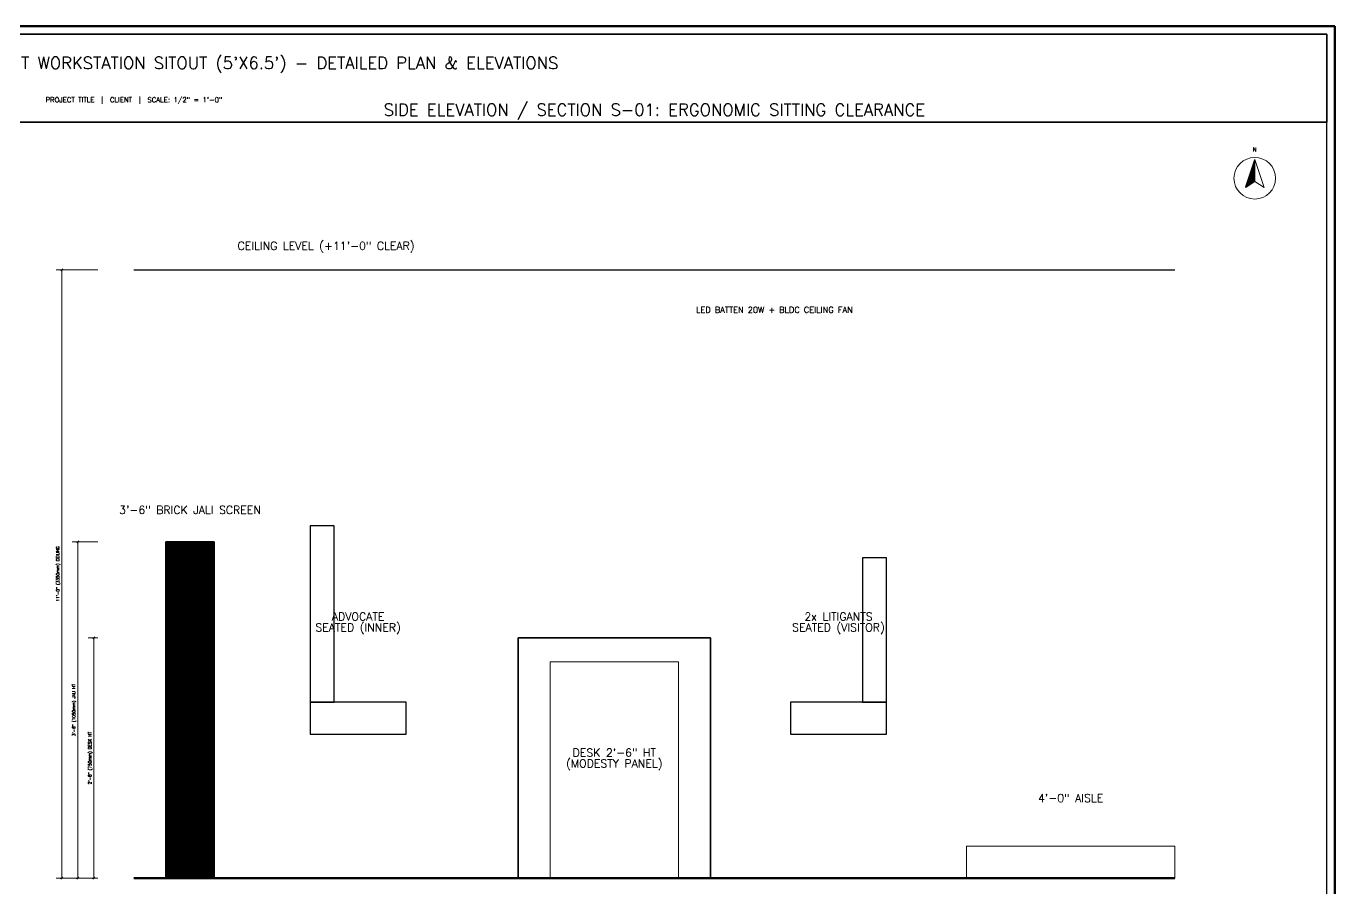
# Model space of a CAD drawing. Header units: inches. Extents: x 0 to 1800, y 0 to 1191.
# Drawn here: x 819 to 1800, y 545 to 1191 of the extents above; entities that cross this region are included whole.
import ezdxf
from ezdxf.enums import TextEntityAlignment as Align

# ---------------------------------------------------------------- set-up
doc = ezdxf.new("R2010")
doc.units = ezdxf.units.IN
doc.header["$MEASUREMENT"] = 0
for name, color, linetype in [('A-ACC', 5, 'Continuous'), ('A-DIM', 4, 'Continuous'), ('A-FURN', 1, 'Continuous'), ('A-HATCH', 8, 'Continuous'), ('A-JALI', 6, 'Continuous'), ('A-ROOF', 5, 'Continuous'), ('A-SECT-CUT', 1, 'Continuous'), ('A-TEXT-TTL', 7, 'Continuous'), ('A-TTLB', 7, 'Continuous')]:
    doc.layers.add(name, color=color, linetype=linetype)
doc.styles.add('SIMPLEX', font='simplex.shx')

msp = doc.modelspace()

# ---------------------------------------------------------------- hatches: boundary and pattern name
at = {"layer": 'A-HATCH'}
h = msp.add_hatch(dxfattribs=at)
h.set_pattern_fill('ANSI31')
h.paths.add_polyline_path([(924, 552), (960, 552), (960, 804), (924, 804)])
at = {"layer": 'A-TTLB'}
h = msp.add_hatch(dxfattribs=at)
h.set_pattern_fill('SOLID')
h.paths.add_polyline_path([(1740, 1090.7), (1732.98, 1069.64), (1740, 1074.32)])

# ---------------------------------------------------------------- linework, layer by layer
at = {"layer": 'A-ACC', "lineweight": 20}
for p, q in [((1680, 576), (1524, 576)), ((1524, 576), (1524, 552)), ((1680, 552), (1680, 576)), ((1524, 552), (1680, 552))]:
    msp.add_line(p, q, dxfattribs=at)
at = {"layer": 'A-DIM', "lineweight": 13}
for p, q in [((873, 1008), (841.8, 1008)), ((873, 804), (853.8, 804)), ((873, 732), (865.8, 732)), ((873, 552), (841.8, 552)), ((873, 552), (853.8, 552)), ((873, 552), (865.8, 552))]:
    msp.add_line(p, q, dxfattribs=at)
at = {"layer": 'A-DIM', "lineweight": 30}
for p, q in [((845.25, 1007.25), (846.75, 1008.75)), ((857.25, 803.25), (858.75, 804.75)), ((869.25, 731.25), (870.75, 732.75)), ((845.25, 551.25), (846.75, 552.75)), ((857.25, 551.25), (858.75, 552.75)), ((869.25, 551.25), (870.75, 552.75))]:
    msp.add_line(p, q, dxfattribs=at)
at = {"layer": 'A-DIM', "lineweight": 18}
for p, q in [((846, 552), (846, 1008)), ((858, 552), (858, 804)), ((870, 552), (870, 732))]:
    msp.add_line(p, q, dxfattribs=at)
at = {"layer": 'A-FURN', "lineweight": 25}
for p, q in [((1050, 816), (1032, 816)), ((1032, 816), (1032, 684)), ((1050, 684), (1050, 816)), ((1464, 792), (1446, 792)), ((1446, 792), (1446, 684)), ((1464, 684), (1464, 792)), ((1104, 684), (1032, 684)), ((1032, 684), (1032, 660)), ((1032, 684), (1050, 684)), ((1104, 660), (1104, 684)), ((1464, 684), (1392, 684)), ((1392, 684), (1392, 660)), ((1446, 684), (1464, 684)), ((1464, 660), (1464, 684)), ((1032, 660), (1104, 660)), ((1392, 660), (1464, 660))]:
    msp.add_line(p, q, dxfattribs=at)
at = {"layer": 'A-FURN', "lineweight": 35}
for p, q in [((1332, 732), (1188, 732)), ((1188, 732), (1188, 552)), ((1332, 552), (1332, 732)), ((1188, 552), (1332, 552))]:
    msp.add_line(p, q, dxfattribs=at)
at = {"layer": 'A-FURN', "lineweight": 15}
for p, q in [((1308, 714), (1212, 714)), ((1212, 714), (1212, 552)), ((1308, 552), (1308, 714)), ((1212, 552), (1308, 552))]:
    msp.add_line(p, q, dxfattribs=at)
at = {"layer": 'A-JALI', "lineweight": 35}
for p, q in [((960, 804), (924, 804)), ((924, 804), (924, 552)), ((960, 552), (960, 804)), ((924, 552), (960, 552))]:
    msp.add_line(p, q, dxfattribs=at)
at = {"layer": 'A-ROOF', "lineweight": 30}
msp.add_line((900, 1008), (1680, 1008), dxfattribs=at)
at = {"layer": 'A-SECT-CUT', "lineweight": 50}
msp.add_line((900, 552), (1680, 552), dxfattribs=at)
at = {"layer": 'A-TTLB', "lineweight": 50}
for p, q in [((1800, 1190.66), (0, 1190.66)), ((1800, 0), (1800, 1190.66))]:
    msp.add_line(p, q, dxfattribs=at)
at = {"layer": 'A-TTLB', "lineweight": 25}
for p, q in [((1794, 1184.66), (6, 1184.66)), ((1794, 6), (1794, 1184.66))]:
    msp.add_line(p, q, dxfattribs=at)
at = {"layer": 'A-TTLB', "lineweight": 35}
for p, q in [((1794, 1184.66), (6, 1184.66)), ((1794, 1118.66), (1794, 1184.66)), ((6, 1118.66), (1794, 1118.66))]:
    msp.add_line(p, q, dxfattribs=at)
at = {"layer": 'A-TTLB', "lineweight": 20}
for p, q in [((1740, 1090.7), (1747.02, 1069.64)), ((1747.02, 1069.64), (1740, 1074.32))]:
    msp.add_line(p, q, dxfattribs=at)
msp.add_circle((1740, 1076.66), 15.6, dxfattribs=at)

# ---------------------------------------------------------------- texts
at = {"layer": 'A-ACC', "style": 'SIMPLEX'}
msp.add_text('4\'-0" AISLE', height=6, dxfattribs=at).set_placement((1602, 612), align=Align.MIDDLE_CENTER)
at = {"layer": 'A-DIM', "style": 'SIMPLEX'}
for s, p in [('11\'-0" (3350mm) CEILING', (841.8, 780)), ('3\'-6" (1050mm) JALI HT', (853.8, 678)), ('2\'-6" (750mm) DESK HT', (865.8, 642))]:
    msp.add_text(s, height=2.25, rotation=90, dxfattribs=at).set_placement(p, align=Align.TOP_CENTER)
at = {"layer": 'A-FURN', "style": 'SIMPLEX'}
for s, height, p in [('LED BATTEN 20W + BLDC CEILING FAN', 4.5, (1380, 978)), ('2x LITIGANTS', 6, (1428, 748.05)), ('SEATED (VISITOR)', 6, (1428, 739.95)), ('DESK 2\'-6" HT', 6, (1260, 646.05)), ('(MODESTY PANEL)', 6, (1260, 637.95))]:
    msp.add_text(s, height=height, dxfattribs=at).set_placement(p, align=Align.MIDDLE_CENTER)
at = {"layer": 'A-JALI', "style": 'SIMPLEX'}
msp.add_text('3\'-6" BRICK JALI SCREEN', height=6, dxfattribs=at).set_placement((942, 828), align=Align.MIDDLE_CENTER)
at = {"layer": 'A-ROOF', "style": 'SIMPLEX'}
msp.add_text('CEILING LEVEL (+11\'-0" CLEAR)', height=6, dxfattribs=at).set_placement((1044, 1026), align=Align.MIDDLE_CENTER)
at = {"layer": 'A-TEXT-TTL', "style": 'SIMPLEX'}
for s, height, p in [("SHEET 15 OF 16  -  TYPE A COMPACT WORKSTATION SITOUT (5'X6.5') - DETAILED PLAN & ELEVATIONS", 9, (900, 1163.06)), ('PROJECT TITLE  |  CLIENT  |  SCALE: 1/2" = 1\'-0"', 3.75, (900, 1135.46)), ('SIDE ELEVATION / SECTION S-01: ERGONOMIC SITTING CLEARANCE', 9, (1290, 1128)), ('N', 3, (1740, 1098.26)), ('ADVOCATE', 6, (1068, 748.05)), ('SEATED (INNER)', 6, (1068, 739.95))]:
    msp.add_text(s, height=height, dxfattribs=at).set_placement(p, align=Align.MIDDLE_CENTER)

doc.saveas('drawing.dxf')
